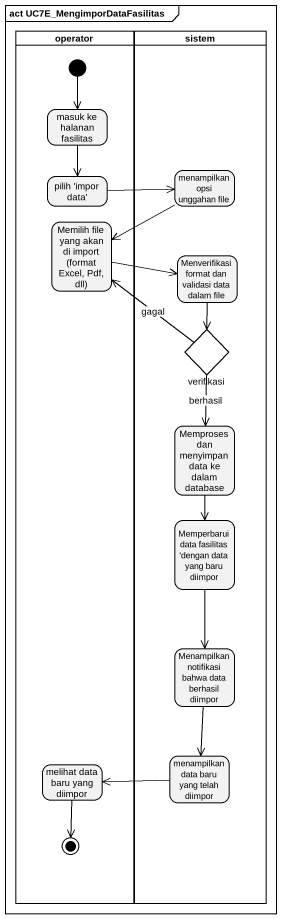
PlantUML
@startuml
mainframe act UC7E_MengimporDataFasilitas
hide empty description
state operator <<partition>> {
  state "masuk ke halanan fasilitas" as masuk_ke_halanan_fasilitas
  state "pilih 'impor data'" as pilih_impor_data
  state "Memilih file yang akan di import (format Excel, Pdf, dll)" as Memilih_file_yang_akan_di
  state "melihat data baru yang diimpor" as melihat_data_baru_yang
  [*] --> masuk_ke_halanan_fasilitas
  melihat_data_baru_yang --> [*]
}
state sistem <<partition>> {
  state "menampilkan opsi unggahan file" as menampilkan_opsi_unggahan
  state "Menverifikasi format dan validasi data dalam file" as Menverifikasi_format_dan
  state verifikasi <<choice>>
  state "Memproses dan menyimpan data ke dalam database" as Memproses_dan_menyimpan
  state "Memperbarui data fasilitas 'dengan data yang baru diimpor" as Memperbarui_data_fasilitas
  state "Menampilkan notifikasi bahwa data berhasil diimpor" as Menampilkan_notifikasi
  state "menampilkan data baru yang telah diimpor" as menampilkan_data_baru_yang
}
masuk_ke_halanan_fasilitas --> pilih_impor_data
pilih_impor_data -right-> menampilkan_opsi_unggahan
menampilkan_opsi_unggahan -left-> Memilih_file_yang_akan_di
Memilih_file_yang_akan_di -right-> Menverifikasi_format_dan
Menverifikasi_format_dan --> verifikasi
verifikasi -up-> Memilih_file_yang_akan_di : gagal
verifikasi --> Memproses_dan_menyimpan : berhasil
Memproses_dan_menyimpan --> Memperbarui_data_fasilitas
Memperbarui_data_fasilitas --> Menampilkan_notifikasi
Menampilkan_notifikasi --> menampilkan_data_baru_yang
menampilkan_data_baru_yang -left-> melihat_data_baru_yang
@enduml
